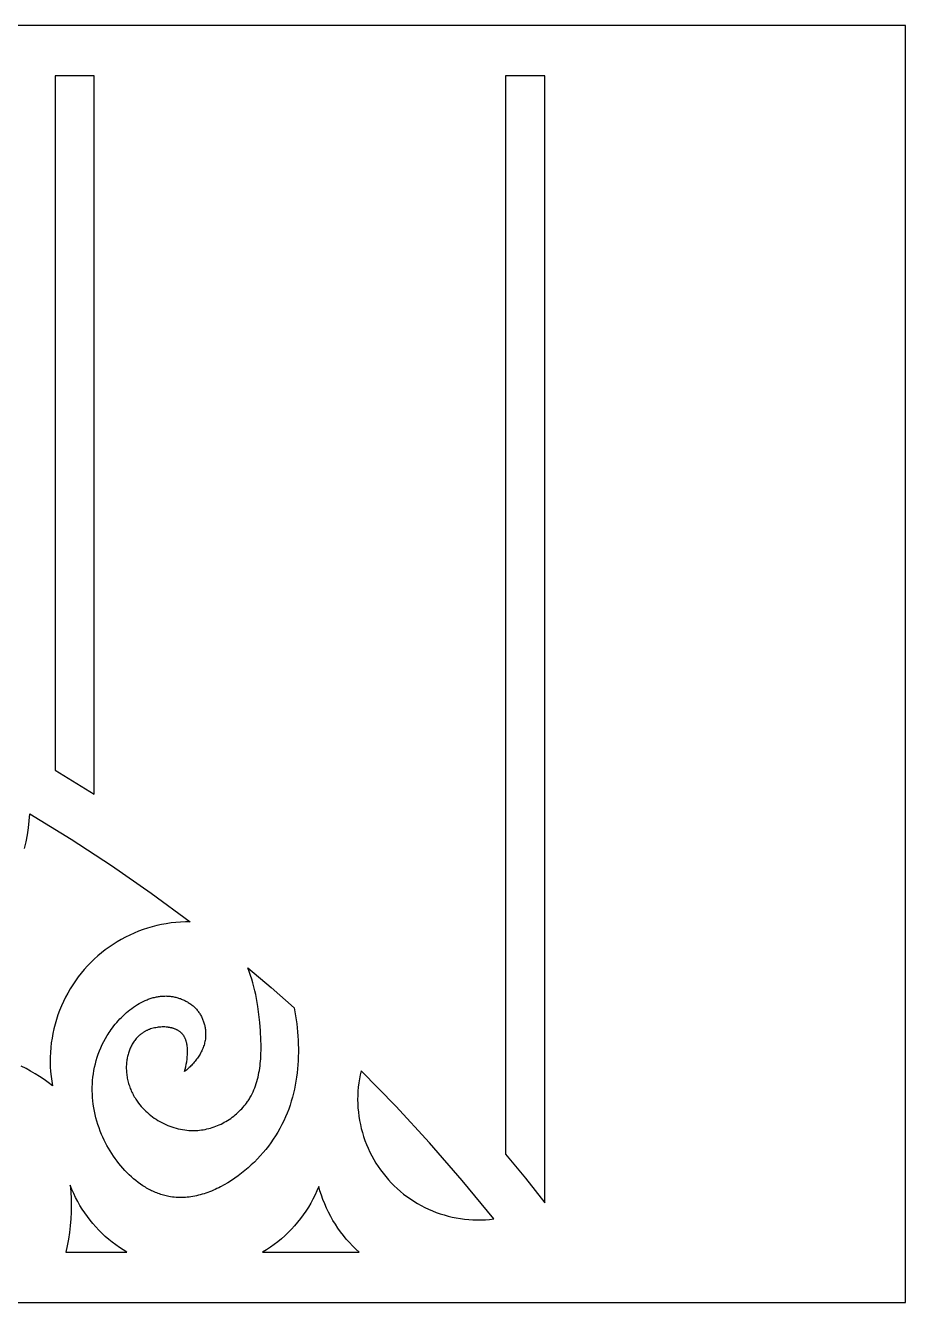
# Model space of a CAD drawing. Header units: millimetres. Extents: x 215 to 1844, y 1465 to 2065.
# Drawn here: x 1431 to 1844, y 1465 to 2065 of the extents above; entities that cross this region are included whole.
import ezdxf

# ---------------------------------------------------------------- set-up
doc = ezdxf.new("R2010")
doc.units = ezdxf.units.MM
doc.layers.add('Layer 01', color=12, linetype='Continuous', true_color=0xde0000)

msp = doc.modelspace()

# ---------------------------------------------------------------- linework, layer by layer
at = {"layer": 'Layer 01'}
for p, q in [((1844.41, 2064.79), (215.34, 2064.79)), ((1844.41, 1464.76), (1844.41, 2064.79)), ((1444.47, 2041.2), (1444.47, 1714.85)), ((1462.94, 2041.2), (1444.47, 2041.2)), ((1462.94, 1703.54), (1462.94, 2041.2)), ((1656.38, 2041.2), (1656.38, 1534.46)), ((1674.85, 2041.2), (1656.38, 2041.2)), ((1674.85, 1511.57), (1674.85, 2041.2)), ((1444.47, 1714.85), (1462.94, 1703.54)), ((1432.39, 1691.11), (1432.65, 1694.43)), ((1432.65, 1694.43), (1452.03, 1682.53)), ((1431.51, 1684.52), (1432, 1687.81)), ((1432, 1687.81), (1432.39, 1691.11)), ((1430.17, 1678), (1430.89, 1681.25)), ((1430.89, 1681.25), (1431.51, 1684.52)), ((1452.03, 1682.53), (1471.06, 1670.08)), ((1471.06, 1670.08), (1489.73, 1657.1)), ((1489.73, 1657.1), (1508.03, 1643.6)), ((1481.69, 1638.32), (1479.64, 1637.4)), ((1483.78, 1639.17), (1481.69, 1638.32)), ((1485.89, 1639.95), (1483.78, 1639.17)), ((1488.03, 1640.66), (1485.89, 1639.95)), ((1490.2, 1641.29), (1488.03, 1640.66)), ((1492.38, 1641.85), (1490.2, 1641.29)), ((1494.58, 1642.33), (1492.38, 1641.85)), ((1496.8, 1642.74), (1494.58, 1642.33)), ((1499.03, 1643.07), (1496.8, 1642.74)), ((1501.27, 1643.32), (1499.03, 1643.07)), ((1503.52, 1643.49), (1501.27, 1643.32)), ((1505.77, 1643.59), (1503.52, 1643.49)), ((1508.03, 1643.6), (1505.77, 1643.59)), ((1471.77, 1633), (1469.9, 1631.74)), ((1473.68, 1634.2), (1471.77, 1633)), ((1475.63, 1635.34), (1473.68, 1634.2)), ((1477.61, 1636.4), (1475.63, 1635.34)), ((1479.64, 1637.4), (1477.61, 1636.4)), ((1464.58, 1627.57), (1462.91, 1626.06)), ((1466.31, 1629.02), (1464.58, 1627.57)), ((1468.08, 1630.41), (1466.31, 1629.02)), ((1469.9, 1631.74), (1468.08, 1630.41)), ((1458.21, 1621.2), (1456.76, 1619.47)), ((1459.72, 1622.87), (1458.21, 1621.2)), ((1461.29, 1624.5), (1459.72, 1622.87)), ((1462.91, 1626.06), (1461.29, 1624.5)), ((1535.84, 1620.25), (1535.2, 1622.02)), ((1535.2, 1622.02), (1546.19, 1612.72)), ((1536.44, 1618.47), (1535.84, 1620.25)), ((1454.04, 1615.88), (1452.78, 1614.01)), ((1455.37, 1617.7), (1454.04, 1615.88)), ((1456.76, 1619.47), (1455.37, 1617.7)), ((1537, 1616.68), (1536.44, 1618.47)), ((1537.52, 1614.88), (1537, 1616.68)), ((1538, 1613.06), (1537.52, 1614.88)), ((1449.39, 1608.16), (1448.39, 1606.14)), ((1450.45, 1610.15), (1449.39, 1608.16)), ((1451.58, 1612.1), (1450.45, 1610.15)), ((1452.78, 1614.01), (1451.58, 1612.1)), ((1490.7, 1607.99), (1491.18, 1608.12)), ((1491.18, 1608.12), (1491.67, 1608.23)), ((1491.67, 1608.23), (1492.16, 1608.33)), ((1492.16, 1608.33), (1492.65, 1608.43)), ((1492.65, 1608.43), (1493.14, 1608.51)), ((1493.14, 1608.51), (1493.63, 1608.58)), ((1493.63, 1608.58), (1494.13, 1608.64)), ((1494.13, 1608.64), (1494.62, 1608.69)), ((1494.62, 1608.69), (1495.12, 1608.72)), ((1495.12, 1608.72), (1495.61, 1608.75)), ((1495.61, 1608.75), (1496.11, 1608.76)), ((1496.11, 1608.76), (1496.61, 1608.77)), ((1496.61, 1608.77), (1497.11, 1608.75)), ((1497.11, 1608.75), (1497.61, 1608.73)), ((1497.61, 1608.73), (1498.11, 1608.7)), ((1498.11, 1608.7), (1498.61, 1608.65)), ((1498.61, 1608.65), (1499.05, 1608.6)), ((1499.05, 1608.6), (1499.5, 1608.53)), ((1499.5, 1608.53), (1499.94, 1608.46)), ((1499.94, 1608.46), (1500.39, 1608.38)), ((1500.39, 1608.38), (1500.83, 1608.28)), ((1500.83, 1608.28), (1501.28, 1608.18)), ((1501.28, 1608.18), (1501.72, 1608.07)), ((1538.44, 1611.24), (1538, 1613.06)), ((1538.84, 1609.41), (1538.44, 1611.24)), ((1539.21, 1607.57), (1538.84, 1609.41)), ((1546.19, 1612.72), (1557.01, 1603.24)), ((1447.47, 1604.08), (1446.61, 1602)), ((1448.39, 1606.14), (1447.47, 1604.08)), ((1478.89, 1601.64), (1479.72, 1602.31)), ((1479.72, 1602.31), (1480.57, 1602.95)), ((1480.57, 1602.95), (1481.44, 1603.57)), ((1481.44, 1603.57), (1482.32, 1604.16)), ((1482.32, 1604.16), (1483.21, 1604.72)), ((1483.21, 1604.72), (1484.11, 1605.25)), ((1484.11, 1605.25), (1485.02, 1605.75)), ((1485.02, 1605.75), (1485.95, 1606.21)), ((1485.95, 1606.21), (1486.88, 1606.64)), ((1486.88, 1606.64), (1487.35, 1606.84)), ((1487.35, 1606.84), (1487.82, 1607.04)), ((1487.82, 1607.04), (1488.3, 1607.22)), ((1488.3, 1607.22), (1488.77, 1607.39)), ((1488.77, 1607.39), (1489.25, 1607.56)), ((1489.25, 1607.56), (1489.73, 1607.71)), ((1489.73, 1607.71), (1490.22, 1607.86)), ((1490.22, 1607.86), (1490.7, 1607.99)), ((1501.72, 1608.07), (1502.16, 1607.94)), ((1502.16, 1607.94), (1502.59, 1607.81)), ((1502.59, 1607.81), (1503.03, 1607.67)), ((1503.03, 1607.67), (1503.46, 1607.52)), ((1503.46, 1607.52), (1503.89, 1607.35)), ((1503.89, 1607.35), (1504.31, 1607.18)), ((1504.31, 1607.18), (1504.73, 1607)), ((1504.73, 1607), (1505.15, 1606.81)), ((1505.15, 1606.81), (1505.56, 1606.61)), ((1505.56, 1606.61), (1505.96, 1606.4)), ((1505.96, 1606.4), (1506.37, 1606.18)), ((1506.37, 1606.18), (1506.76, 1605.96)), ((1506.76, 1605.96), (1507.15, 1605.72)), ((1507.15, 1605.72), (1507.54, 1605.47)), ((1507.54, 1605.47), (1507.91, 1605.22)), ((1507.91, 1605.22), (1508.29, 1604.95)), ((1508.29, 1604.95), (1508.65, 1604.68)), ((1508.65, 1604.68), (1509.01, 1604.4)), ((1509.01, 1604.4), (1509.36, 1604.11)), ((1509.36, 1604.11), (1509.7, 1603.81)), ((1509.7, 1603.81), (1510.03, 1603.5)), ((1510.03, 1603.5), (1510.35, 1603.18)), ((1510.35, 1603.18), (1510.67, 1602.85)), ((1510.67, 1602.85), (1510.98, 1602.52)), ((1510.98, 1602.52), (1511.27, 1602.17)), ((1511.27, 1602.17), (1511.56, 1601.82)), ((1539.54, 1605.71), (1539.21, 1607.57)), ((1539.85, 1603.85), (1539.54, 1605.71)), ((1540.36, 1600.08), (1539.85, 1603.85)), ((1557.01, 1603.24), (1557.63, 1599.48)), ((1445.13, 1597.74), (1444.5, 1595.58)), ((1445.84, 1599.88), (1445.13, 1597.74)), ((1446.61, 1602), (1445.84, 1599.88)), ((1472.79, 1595.52), (1473.49, 1596.35)), ((1473.49, 1596.35), (1474.21, 1597.16)), ((1474.21, 1597.16), (1474.94, 1597.96)), ((1474.94, 1597.96), (1475.7, 1598.73)), ((1475.7, 1598.73), (1476.47, 1599.49)), ((1476.47, 1599.49), (1477.26, 1600.23)), ((1477.26, 1600.23), (1478.06, 1600.95)), ((1478.06, 1600.95), (1478.89, 1601.64)), ((1511.56, 1601.82), (1511.84, 1601.46)), ((1511.84, 1601.46), (1512.1, 1601.09)), ((1512.1, 1601.09), (1512.36, 1600.72)), ((1512.36, 1600.72), (1512.6, 1600.33)), ((1512.6, 1600.33), (1512.84, 1599.94)), ((1512.84, 1599.94), (1513.07, 1599.55)), ((1513.07, 1599.55), (1513.28, 1599.14)), ((1513.28, 1599.14), (1513.49, 1598.73)), ((1513.49, 1598.73), (1513.68, 1598.32)), ((1513.68, 1598.32), (1513.87, 1597.9)), ((1513.87, 1597.9), (1514.04, 1597.48)), ((1514.04, 1597.48), (1514.2, 1597.05)), ((1514.2, 1597.05), (1514.35, 1596.61)), ((1514.35, 1596.61), (1514.49, 1596.18)), ((1514.49, 1596.18), (1514.62, 1595.74)), ((1540.76, 1596.26), (1540.36, 1600.08)), ((1541.06, 1592.39), (1540.76, 1596.26)), ((1557.63, 1599.48), (1558.15, 1595.68)), ((1443.46, 1591.19), (1443.06, 1588.97)), ((1443.94, 1593.39), (1443.46, 1591.19)), ((1444.5, 1595.58), (1443.94, 1593.39)), ((1468.18, 1588.81), (1469.01, 1590.22)), ((1469.01, 1590.22), (1469.44, 1590.91)), ((1469.44, 1590.91), (1469.89, 1591.6)), ((1469.89, 1591.6), (1470.35, 1592.28)), ((1470.35, 1592.28), (1470.83, 1592.96)), ((1470.83, 1592.96), (1471.46, 1593.83)), ((1471.46, 1593.83), (1472.12, 1594.68)), ((1472.12, 1594.68), (1472.79, 1595.52)), ((1484.08, 1590.22), (1483.88, 1590.05)), ((1484.27, 1590.4), (1484.08, 1590.22)), ((1484.48, 1590.57), (1484.27, 1590.4)), ((1484.68, 1590.73), (1484.48, 1590.57)), ((1484.89, 1590.9), (1484.68, 1590.73)), ((1485.1, 1591.06), (1484.89, 1590.9)), ((1485.32, 1591.21), (1485.1, 1591.06)), ((1485.54, 1591.37), (1485.32, 1591.21)), ((1485.76, 1591.51), (1485.54, 1591.37)), ((1485.99, 1591.66), (1485.76, 1591.51)), ((1486.22, 1591.8), (1485.99, 1591.66)), ((1486.45, 1591.94), (1486.22, 1591.8)), ((1486.69, 1592.07), (1486.45, 1591.94)), ((1486.95, 1592.21), (1486.69, 1592.07)), ((1487.21, 1592.35), (1486.95, 1592.21)), ((1487.48, 1592.48), (1487.21, 1592.35)), ((1487.75, 1592.61), (1487.48, 1592.48)), ((1488.02, 1592.73), (1487.75, 1592.61)), ((1488.3, 1592.85), (1488.02, 1592.73)), ((1488.58, 1592.96), (1488.3, 1592.85)), ((1488.87, 1593.07), (1488.58, 1592.96)), ((1489.44, 1593.27), (1488.87, 1593.07)), ((1490.03, 1593.45), (1489.44, 1593.27)), ((1490.62, 1593.61), (1490.03, 1593.45)), ((1491.22, 1593.76), (1490.62, 1593.61)), ((1491.83, 1593.88), (1491.22, 1593.76)), ((1492.44, 1593.99), (1491.83, 1593.88)), ((1493.05, 1594.07), (1492.44, 1593.99)), ((1493.67, 1594.14), (1493.05, 1594.07)), ((1494.28, 1594.18), (1493.67, 1594.14)), ((1494.9, 1594.21), (1494.28, 1594.18)), ((1495.51, 1594.21), (1494.9, 1594.21)), ((1496.12, 1594.2), (1495.51, 1594.21)), ((1496.72, 1594.16), (1496.12, 1594.2)), ((1497.02, 1594.14), (1496.72, 1594.16)), ((1497.32, 1594.11), (1497.02, 1594.14)), ((1497.61, 1594.07), (1497.32, 1594.11)), ((1497.9, 1594.03), (1497.61, 1594.07)), ((1498.19, 1593.99), (1497.9, 1594.03)), ((1498.48, 1593.93), (1498.19, 1593.99)), ((1498.77, 1593.88), (1498.48, 1593.93)), ((1499.05, 1593.82), (1498.77, 1593.88)), ((1499.33, 1593.75), (1499.05, 1593.82)), ((1499.61, 1593.68), (1499.33, 1593.75)), ((1499.88, 1593.6), (1499.61, 1593.68)), ((1500.15, 1593.51), (1499.88, 1593.6)), ((1500.41, 1593.43), (1500.15, 1593.51)), ((1500.68, 1593.33), (1500.41, 1593.43)), ((1500.93, 1593.23), (1500.68, 1593.33)), ((1501.19, 1593.13), (1500.93, 1593.23)), ((1501.44, 1593.02), (1501.19, 1593.13)), ((1501.68, 1592.9), (1501.44, 1593.02)), ((1501.92, 1592.78), (1501.68, 1592.9)), ((1502.16, 1592.65), (1501.92, 1592.78)), ((1502.39, 1592.52), (1502.16, 1592.65)), ((1502.61, 1592.38), (1502.39, 1592.52)), ((1502.83, 1592.24), (1502.61, 1592.38)), ((1503.05, 1592.09), (1502.83, 1592.24)), ((1503.25, 1591.94), (1503.05, 1592.09)), ((1503.46, 1591.78), (1503.25, 1591.94)), ((1503.65, 1591.61), (1503.46, 1591.78)), ((1503.84, 1591.44), (1503.65, 1591.61)), ((1504.02, 1591.26), (1503.84, 1591.44)), ((1504.2, 1591.08), (1504.02, 1591.26)), ((1504.29, 1590.98), (1504.2, 1591.08)), ((1504.38, 1590.89), (1504.29, 1590.98)), ((1504.54, 1590.69), (1504.38, 1590.89)), ((1504.7, 1590.49), (1504.54, 1590.69)), ((1504.85, 1590.28), (1504.7, 1590.49)), ((1505, 1590.06), (1504.85, 1590.28)), ((1514.62, 1595.74), (1514.74, 1595.29)), ((1514.74, 1595.29), (1514.85, 1594.85)), ((1514.85, 1594.85), (1514.95, 1594.4)), ((1514.95, 1594.4), (1515.03, 1593.95)), ((1515.03, 1593.95), (1515.11, 1593.5)), ((1515.11, 1593.5), (1515.17, 1593.04)), ((1515.17, 1593.04), (1515.22, 1592.59)), ((1515.22, 1592.59), (1515.26, 1592.13)), ((1515.26, 1592.13), (1515.29, 1591.68)), ((1515.29, 1591.68), (1515.31, 1591.22)), ((1515.3, 1590.31), (1515.29, 1589.85)), ((1515.31, 1590.76), (1515.3, 1590.31)), ((1515.31, 1591.22), (1515.31, 1590.76)), ((1541.29, 1588), (1541.06, 1592.39)), ((1558.15, 1595.68), (1558.54, 1591.86)), ((1558.54, 1591.86), (1558.69, 1589.94)), ((1442.48, 1584.5), (1442.31, 1582.25)), ((1442.73, 1586.74), (1442.48, 1584.5)), ((1443.06, 1588.97), (1442.73, 1586.74)), ((1465.39, 1582.99), (1466.01, 1584.47)), ((1466.01, 1584.47), (1466.68, 1585.94)), ((1466.68, 1585.94), (1467.4, 1587.38)), ((1467.4, 1587.38), (1468.18, 1588.81)), ((1479.86, 1584.3), (1479.66, 1583.82)), ((1480.08, 1584.78), (1479.86, 1584.3)), ((1480.31, 1585.25), (1480.08, 1584.78)), ((1480.55, 1585.72), (1480.31, 1585.25)), ((1480.81, 1586.17), (1480.55, 1585.72)), ((1481.08, 1586.62), (1480.81, 1586.17)), ((1481.36, 1587.06), (1481.08, 1586.62)), ((1481.65, 1587.49), (1481.36, 1587.06)), ((1481.96, 1587.92), (1481.65, 1587.49)), ((1482.28, 1588.33), (1481.96, 1587.92)), ((1482.61, 1588.73), (1482.28, 1588.33)), ((1482.96, 1589.12), (1482.61, 1588.73)), ((1483.32, 1589.5), (1482.96, 1589.12)), ((1483.69, 1589.87), (1483.32, 1589.5)), ((1483.88, 1590.05), (1483.69, 1589.87)), ((1505.14, 1589.84), (1505, 1590.06)), ((1505.27, 1589.62), (1505.14, 1589.84)), ((1505.4, 1589.39), (1505.27, 1589.62)), ((1505.52, 1589.16), (1505.4, 1589.39)), ((1505.63, 1588.92), (1505.52, 1589.16)), ((1505.74, 1588.67), (1505.63, 1588.92)), ((1505.85, 1588.43), (1505.74, 1588.67)), ((1505.94, 1588.18), (1505.85, 1588.43)), ((1506.03, 1587.92), (1505.94, 1588.18)), ((1506.12, 1587.66), (1506.03, 1587.92)), ((1506.2, 1587.4), (1506.12, 1587.66)), ((1506.27, 1587.13), (1506.2, 1587.4)), ((1506.34, 1586.86), (1506.27, 1587.13)), ((1506.4, 1586.59), (1506.34, 1586.86)), ((1506.46, 1586.31), (1506.4, 1586.59)), ((1506.52, 1586.03), (1506.46, 1586.31)), ((1506.56, 1585.75), (1506.52, 1586.03)), ((1506.61, 1585.47), (1506.56, 1585.75)), ((1506.65, 1585.18), (1506.61, 1585.47)), ((1506.71, 1584.6), (1506.65, 1585.18)), ((1506.75, 1584.01), (1506.71, 1584.6)), ((1514.16, 1584.6), (1513.95, 1584.07)), ((1514.36, 1585.15), (1514.16, 1584.6)), ((1514.54, 1585.69), (1514.36, 1585.15)), ((1514.7, 1586.25), (1514.54, 1585.69)), ((1514.84, 1586.8), (1514.7, 1586.25)), ((1514.96, 1587.36), (1514.84, 1586.8)), ((1515.07, 1587.93), (1514.96, 1587.36)), ((1515.16, 1588.5), (1515.07, 1587.93)), ((1515.21, 1588.95), (1515.16, 1588.5)), ((1515.26, 1589.4), (1515.21, 1588.95)), ((1515.29, 1589.85), (1515.26, 1589.4)), ((1541.34, 1585.79), (1541.29, 1588)), ((1541.35, 1583.59), (1541.34, 1585.79)), ((1558.69, 1589.94), (1558.8, 1588.02)), ((1558.8, 1588.02), (1558.88, 1586.09)), ((1558.88, 1586.09), (1558.92, 1584.16)), ((1558.92, 1584.16), (1558.93, 1582.23)), ((1442.21, 1580), (1442.19, 1577.75)), ((1442.31, 1582.25), (1442.21, 1580)), ((1463.44, 1576.91), (1463.85, 1578.45)), ((1463.85, 1578.45), (1464.31, 1579.98)), ((1464.31, 1579.98), (1464.82, 1581.49)), ((1464.82, 1581.49), (1465.39, 1582.99)), ((1478.2, 1578.23), (1478.12, 1577.6)), ((1478.27, 1578.75), (1478.2, 1578.23)), ((1478.36, 1579.27), (1478.27, 1578.75)), ((1478.45, 1579.78), (1478.36, 1579.27)), ((1478.56, 1580.3), (1478.45, 1579.78)), ((1478.68, 1580.81), (1478.56, 1580.3)), ((1478.82, 1581.32), (1478.68, 1580.81)), ((1478.96, 1581.83), (1478.82, 1581.32)), ((1479.12, 1582.33), (1478.96, 1581.83)), ((1479.28, 1582.83), (1479.12, 1582.33)), ((1479.46, 1583.33), (1479.28, 1582.83)), ((1479.66, 1583.82), (1479.46, 1583.33)), ((1506.39, 1577.89), (1506.56, 1579.11)), ((1506.56, 1579.11), (1506.63, 1579.73)), ((1506.63, 1579.73), (1506.69, 1580.35)), ((1506.69, 1580.35), (1506.74, 1580.97)), ((1506.74, 1580.97), (1506.77, 1581.58)), ((1506.78, 1583.41), (1506.75, 1584.01)), ((1506.77, 1581.58), (1506.79, 1582.19)), ((1506.79, 1582.8), (1506.78, 1583.41)), ((1506.79, 1582.19), (1506.79, 1582.8)), ((1510.35, 1578.09), (1509.97, 1577.64)), ((1510.71, 1578.55), (1510.35, 1578.09)), ((1511.07, 1579.02), (1510.71, 1578.55)), ((1511.41, 1579.49), (1511.07, 1579.02)), ((1511.74, 1579.98), (1511.41, 1579.49)), ((1512.07, 1580.47), (1511.74, 1579.98)), ((1512.38, 1580.96), (1512.07, 1580.47)), ((1512.67, 1581.46), (1512.38, 1580.96)), ((1512.96, 1581.97), (1512.67, 1581.46)), ((1513.23, 1582.49), (1512.96, 1581.97)), ((1513.48, 1583.01), (1513.23, 1582.49)), ((1513.73, 1583.53), (1513.48, 1583.01)), ((1513.95, 1584.07), (1513.73, 1583.53)), ((1541, 1577.02), (1541.18, 1579.19)), ((1541.18, 1579.19), (1541.29, 1581.38)), ((1541.29, 1581.38), (1541.35, 1583.59)), ((1558.81, 1578.37), (1558.7, 1576.44)), ((1558.89, 1580.3), (1558.81, 1578.37)), ((1558.93, 1582.23), (1558.89, 1580.3)), ((1430.83, 1574.64), (1428.61, 1575.78)), ((1433.01, 1573.44), (1430.83, 1574.64)), ((1435.16, 1572.19), (1433.01, 1573.44)), ((1437.25, 1570.87), (1435.16, 1572.19)), ((1442.19, 1577.75), (1442.25, 1575.49)), ((1442.25, 1575.49), (1442.39, 1573.24)), ((1442.39, 1573.24), (1442.61, 1571)), ((1462.31, 1570.64), (1462.51, 1572.22)), ((1462.51, 1572.22), (1462.77, 1573.79)), ((1462.77, 1573.79), (1463.08, 1575.36)), ((1463.08, 1575.36), (1463.44, 1576.91)), ((1478, 1575.72), (1477.99, 1575.1)), ((1477.99, 1575.1), (1477.99, 1574.47)), ((1477.99, 1574.47), (1478.01, 1573.85)), ((1478.02, 1576.35), (1478, 1575.72)), ((1478.01, 1573.85), (1478.05, 1573.23)), ((1478.06, 1576.98), (1478.02, 1576.35)), ((1478.05, 1573.23), (1478.1, 1572.61)), ((1478.12, 1577.6), (1478.06, 1576.98)), ((1478.1, 1572.61), (1478.17, 1571.99)), ((1505.37, 1573.24), (1505.66, 1574.35)), ((1505.82, 1573.6), (1505.37, 1573.24)), ((1505.66, 1574.35), (1505.93, 1575.49)), ((1506.26, 1573.96), (1505.82, 1573.6)), ((1505.93, 1575.49), (1506.17, 1576.68)), ((1506.17, 1576.68), (1506.39, 1577.89)), ((1506.7, 1574.33), (1506.26, 1573.96)), ((1507.13, 1574.71), (1506.7, 1574.33)), ((1507.55, 1575.11), (1507.13, 1574.71)), ((1507.98, 1575.51), (1507.55, 1575.11)), ((1508.39, 1575.92), (1507.98, 1575.51)), ((1508.8, 1576.34), (1508.39, 1575.92)), ((1509.2, 1576.76), (1508.8, 1576.34)), ((1509.59, 1577.2), (1509.2, 1576.76)), ((1509.97, 1577.64), (1509.59, 1577.2)), ((1540.18, 1571.7), (1540.39, 1572.75)), ((1540.39, 1572.75), (1540.57, 1573.81)), ((1540.57, 1573.81), (1540.73, 1574.87)), ((1540.73, 1574.87), (1540.87, 1575.94)), ((1540.87, 1575.94), (1541, 1577.02)), ((1558.34, 1572.59), (1558.09, 1570.67)), ((1558.54, 1574.51), (1558.34, 1572.59)), ((1558.7, 1576.44), (1558.54, 1574.51)), ((1588.39, 1573.68), (1587.96, 1571.76)), ((1604.74, 1556.95), (1588.39, 1573.68)), ((1439.31, 1569.5), (1437.25, 1570.87)), ((1441.31, 1568.05), (1439.31, 1569.5)), ((1443.27, 1566.54), (1441.31, 1568.05)), ((1442.61, 1571), (1442.9, 1568.77)), ((1442.9, 1568.77), (1443.27, 1566.54)), ((1461.99, 1565.87), (1462.05, 1567.47)), ((1462.05, 1567.47), (1462.15, 1569.06)), ((1462.15, 1569.06), (1462.31, 1570.64)), ((1478.17, 1571.99), (1478.25, 1571.37)), ((1478.25, 1571.37), (1478.35, 1570.76)), ((1478.35, 1570.76), (1478.46, 1570.14)), ((1478.46, 1570.14), (1478.58, 1569.53)), ((1478.58, 1569.53), (1478.72, 1568.93)), ((1478.72, 1568.93), (1478.88, 1568.32)), ((1478.88, 1568.32), (1479.04, 1567.72)), ((1479.04, 1567.72), (1479.23, 1567.13)), ((1479.23, 1567.13), (1479.42, 1566.53)), ((1479.42, 1566.53), (1479.63, 1565.95)), ((1538.41, 1565.62), (1538.78, 1566.6)), ((1538.78, 1566.6), (1539.11, 1567.6)), ((1539.11, 1567.6), (1539.42, 1568.61)), ((1539.42, 1568.61), (1539.7, 1569.63)), ((1539.7, 1569.63), (1539.95, 1570.66)), ((1539.95, 1570.66), (1540.18, 1571.7)), ((1557.45, 1566.85), (1557.06, 1564.95)), ((1557.79, 1568.75), (1557.45, 1566.85)), ((1558.09, 1570.67), (1557.79, 1568.75)), ((1587.3, 1567.89), (1587.07, 1565.94)), ((1587.6, 1569.83), (1587.3, 1567.89)), ((1587.96, 1571.76), (1587.6, 1569.83)), ((1461.99, 1564.27), (1461.99, 1565.87)), ((1462.03, 1562.67), (1461.99, 1564.27)), ((1462.13, 1561.07), (1462.03, 1562.67)), ((1462.27, 1559.47), (1462.13, 1561.07)), ((1479.63, 1565.95), (1479.85, 1565.36)), ((1479.85, 1565.36), (1480.09, 1564.78)), ((1480.09, 1564.78), (1480.33, 1564.21)), ((1480.33, 1564.21), (1480.59, 1563.64)), ((1480.59, 1563.64), (1480.87, 1563.08)), ((1480.87, 1563.08), (1481.15, 1562.52)), ((1481.15, 1562.52), (1481.45, 1561.96)), ((1481.45, 1561.96), (1481.76, 1561.42)), ((1481.76, 1561.42), (1482.09, 1560.88)), ((1482.09, 1560.88), (1482.42, 1560.34)), ((1482.42, 1560.34), (1482.77, 1559.82)), ((1535.6, 1560.02), (1535.88, 1560.46)), ((1535.88, 1560.46), (1536.15, 1560.91)), ((1536.15, 1560.91), (1536.41, 1561.36)), ((1536.41, 1561.36), (1536.67, 1561.82)), ((1536.67, 1561.82), (1537.15, 1562.75)), ((1537.15, 1562.75), (1537.6, 1563.69)), ((1537.6, 1563.69), (1538.02, 1564.65)), ((1538.02, 1564.65), (1538.41, 1565.62)), ((1556.14, 1561.18), (1555.59, 1559.3)), ((1556.63, 1563.06), (1556.14, 1561.18)), ((1557.06, 1564.95), (1556.63, 1563.06)), ((1586.82, 1562.03), (1586.79, 1560.06)), ((1586.91, 1563.99), (1586.82, 1562.03)), ((1587.07, 1565.94), (1586.91, 1563.99)), ((1462.46, 1557.87), (1462.27, 1559.47)), ((1462.7, 1556.27), (1462.46, 1557.87)), ((1462.99, 1554.68), (1462.7, 1556.27)), ((1463.33, 1553.09), (1462.99, 1554.68)), ((1482.77, 1559.82), (1483.12, 1559.3)), ((1483.12, 1559.3), (1483.72, 1558.48)), ((1483.72, 1558.48), (1484.35, 1557.67)), ((1484.35, 1557.67), (1485.01, 1556.89)), ((1485.01, 1556.89), (1485.7, 1556.13)), ((1485.7, 1556.13), (1486.4, 1555.39)), ((1486.4, 1555.39), (1487.14, 1554.67)), ((1487.14, 1554.67), (1487.9, 1553.97)), ((1530.5, 1553.99), (1531.13, 1554.59)), ((1531.13, 1554.59), (1531.75, 1555.2)), ((1531.75, 1555.2), (1532.34, 1555.82)), ((1532.34, 1555.82), (1532.92, 1556.46)), ((1532.92, 1556.46), (1533.48, 1557.11)), ((1533.48, 1557.11), (1534.01, 1557.77)), ((1534.01, 1557.77), (1534.53, 1558.45)), ((1534.53, 1558.45), (1535.02, 1559.14)), ((1535.02, 1559.14), (1535.32, 1559.58)), ((1535.32, 1559.58), (1535.6, 1560.02)), ((1554.35, 1555.59), (1553.64, 1553.76)), ((1555, 1557.44), (1554.35, 1555.59)), ((1555.59, 1559.3), (1555, 1557.44)), ((1586.79, 1560.06), (1586.83, 1558.1)), ((1586.83, 1558.1), (1586.94, 1556.14)), ((1586.94, 1556.14), (1587.12, 1554.19)), ((1587.12, 1554.19), (1587.36, 1552.24)), ((1620.6, 1539.75), (1604.74, 1556.95)), ((1463.72, 1551.51), (1463.33, 1553.09)), ((1464.15, 1549.94), (1463.72, 1551.51)), ((1464.63, 1548.37), (1464.15, 1549.94)), ((1465.16, 1546.81), (1464.63, 1548.37)), ((1487.9, 1553.97), (1488.68, 1553.3)), ((1488.68, 1553.3), (1489.48, 1552.65)), ((1489.48, 1552.65), (1490.3, 1552.03)), ((1490.3, 1552.03), (1491.14, 1551.43)), ((1491.14, 1551.43), (1492, 1550.85)), ((1492, 1550.85), (1492.88, 1550.31)), ((1492.88, 1550.31), (1493.78, 1549.78)), ((1493.78, 1549.78), (1494.69, 1549.29)), ((1494.69, 1549.29), (1495.61, 1548.82)), ((1495.61, 1548.82), (1496.55, 1548.39)), ((1496.55, 1548.39), (1497.5, 1547.98)), ((1520.92, 1547.89), (1521.73, 1548.24)), ((1521.73, 1548.24), (1522.53, 1548.61)), ((1522.53, 1548.61), (1523.32, 1549.01)), ((1523.32, 1549.01), (1524.09, 1549.42)), ((1524.09, 1549.42), (1524.86, 1549.85)), ((1524.86, 1549.85), (1525.61, 1550.31)), ((1525.61, 1550.31), (1526.36, 1550.78)), ((1526.36, 1550.78), (1527.08, 1551.27)), ((1527.08, 1551.27), (1527.8, 1551.78)), ((1527.8, 1551.78), (1528.5, 1552.31)), ((1528.5, 1552.31), (1529.18, 1552.85)), ((1529.18, 1552.85), (1529.85, 1553.42)), ((1529.85, 1553.42), (1530.5, 1553.99)), ((1551.18, 1548.34), (1550.25, 1546.57)), ((1552.06, 1550.13), (1551.18, 1548.34)), ((1552.88, 1551.94), (1552.06, 1550.13)), ((1553.64, 1553.76), (1552.88, 1551.94)), ((1587.36, 1552.24), (1587.67, 1550.3)), ((1587.67, 1550.3), (1588.05, 1548.38)), ((1588.05, 1548.38), (1588.5, 1546.47)), ((1465.74, 1545.27), (1465.16, 1546.81)), ((1466.36, 1543.73), (1465.74, 1545.27)), ((1466.94, 1542.41), (1466.36, 1543.73)), ((1467.56, 1541.1), (1466.94, 1542.41)), ((1497.5, 1547.98), (1498.46, 1547.6)), ((1498.46, 1547.6), (1499.44, 1547.25)), ((1499.44, 1547.25), (1500.42, 1546.93)), ((1500.42, 1546.93), (1501.41, 1546.64)), ((1501.41, 1546.64), (1502.41, 1546.38)), ((1502.41, 1546.38), (1503.41, 1546.16)), ((1503.41, 1546.16), (1504.42, 1545.97)), ((1504.42, 1545.97), (1505.44, 1545.81)), ((1505.44, 1545.81), (1506.45, 1545.69)), ((1506.45, 1545.69), (1507.47, 1545.6)), ((1507.47, 1545.6), (1508.5, 1545.55)), ((1508.5, 1545.55), (1509.01, 1545.54)), ((1509.01, 1545.54), (1509.52, 1545.53)), ((1509.52, 1545.53), (1510.03, 1545.54)), ((1510.03, 1545.54), (1510.54, 1545.55)), ((1510.54, 1545.55), (1511.05, 1545.58)), ((1511.05, 1545.58), (1511.56, 1545.61)), ((1511.56, 1545.61), (1512.43, 1545.69)), ((1512.43, 1545.69), (1513.3, 1545.8)), ((1513.3, 1545.8), (1514.17, 1545.93)), ((1514.17, 1545.93), (1515.04, 1546.09)), ((1515.04, 1546.09), (1515.89, 1546.27)), ((1515.89, 1546.27), (1516.75, 1546.48)), ((1516.75, 1546.48), (1517.6, 1546.71)), ((1517.6, 1546.71), (1518.44, 1546.97)), ((1518.44, 1546.97), (1519.27, 1547.26)), ((1519.27, 1547.26), (1520.1, 1547.56)), ((1520.1, 1547.56), (1520.92, 1547.89)), ((1548.18, 1543.08), (1547.11, 1541.45)), ((1549.25, 1544.81), (1548.18, 1543.08)), ((1550.25, 1546.57), (1549.25, 1544.81)), ((1588.5, 1546.47), (1589.01, 1544.57)), ((1589.01, 1544.57), (1589.59, 1542.69)), ((1589.59, 1542.69), (1590.23, 1540.84)), ((1468.2, 1539.8), (1467.56, 1541.1)), ((1468.88, 1538.52), (1468.2, 1539.8)), ((1469.6, 1537.25), (1468.88, 1538.52)), ((1470.34, 1536), (1469.6, 1537.25)), ((1543.58, 1536.69), (1542.31, 1535.15)), ((1544.81, 1538.25), (1543.58, 1536.69)), ((1545.99, 1539.83), (1544.81, 1538.25)), ((1547.11, 1541.45), (1545.99, 1539.83)), ((1590.23, 1540.84), (1590.93, 1539.01)), ((1590.93, 1539.01), (1591.7, 1537.2)), ((1591.7, 1537.2), (1592.53, 1535.42)), ((1635.95, 1522.1), (1620.6, 1539.75)), ((1471.12, 1534.77), (1470.34, 1536)), ((1471.92, 1533.56), (1471.12, 1534.77)), ((1472.75, 1532.37), (1471.92, 1533.56)), ((1473.62, 1531.2), (1472.75, 1532.37)), ((1474.5, 1530.06), (1473.62, 1531.2)), ((1538.21, 1530.76), (1536.77, 1529.37)), ((1539.62, 1532.19), (1538.21, 1530.76)), ((1540.99, 1533.65), (1539.62, 1532.19)), ((1542.31, 1535.15), (1540.99, 1533.65)), ((1592.53, 1535.42), (1593.42, 1533.67)), ((1593.42, 1533.67), (1594.37, 1531.96)), ((1594.37, 1531.96), (1595.38, 1530.27)), ((1595.38, 1530.27), (1596.45, 1528.62)), ((1656.38, 1534.46), (1665.72, 1523.1)), ((1475.42, 1528.95), (1474.5, 1530.06)), ((1476.36, 1527.86), (1475.42, 1528.95)), ((1477.32, 1526.81), (1476.36, 1527.86)), ((1478.31, 1525.78), (1477.32, 1526.81)), ((1479.32, 1524.79), (1478.31, 1525.78)), ((1480.36, 1523.83), (1479.32, 1524.79)), ((1530.63, 1524.26), (1529.02, 1523.1)), ((1532.21, 1525.46), (1530.63, 1524.26)), ((1533.76, 1526.72), (1532.21, 1525.46)), ((1535.28, 1528.02), (1533.76, 1526.72)), ((1536.77, 1529.37), (1535.28, 1528.02)), ((1596.45, 1528.62), (1597.57, 1527.01)), ((1597.57, 1527.01), (1598.75, 1525.45)), ((1598.75, 1525.45), (1599.98, 1523.92)), ((1451.62, 1519.83), (1451.89, 1516.67)), ((1452.41, 1517.88), (1451.62, 1519.83)), ((1481.41, 1522.91), (1480.36, 1523.83)), ((1482.49, 1522.02), (1481.41, 1522.91)), ((1483.58, 1521.18), (1482.49, 1522.02)), ((1484.69, 1520.37), (1483.58, 1521.18)), ((1485.83, 1519.6), (1484.69, 1520.37)), ((1486.97, 1518.88), (1485.83, 1519.6)), ((1487.56, 1518.54), (1486.97, 1518.88)), ((1488.14, 1518.2), (1487.56, 1518.54)), ((1488.73, 1517.88), (1488.14, 1518.2)), ((1520.64, 1518.24), (1519.78, 1517.84)), ((1521.5, 1518.65), (1520.64, 1518.24)), ((1522.36, 1519.08), (1521.5, 1518.65)), ((1524.05, 1519.99), (1522.36, 1519.08)), ((1525.73, 1520.97), (1524.05, 1519.99)), ((1527.39, 1522.01), (1525.73, 1520.97)), ((1529.02, 1523.1), (1527.39, 1522.01)), ((1568.48, 1519.25), (1567.65, 1517.24)), ((1569.08, 1517.17), (1568.48, 1519.25)), ((1599.98, 1523.92), (1601.26, 1522.43)), ((1601.26, 1522.43), (1602.6, 1520.99)), ((1602.6, 1520.99), (1603.98, 1519.6)), ((1603.98, 1519.6), (1605.41, 1518.26)), ((1605.41, 1518.26), (1606.89, 1516.96)), ((1650.78, 1504.01), (1635.95, 1522.1)), ((1665.72, 1523.1), (1674.85, 1511.57)), ((1451.89, 1516.67), (1452.05, 1513.51)), ((1452.05, 1513.51), (1452.1, 1510.34)), ((1453.26, 1515.96), (1452.41, 1517.88)), ((1454.18, 1514.07), (1453.26, 1515.96)), ((1455.15, 1512.21), (1454.18, 1514.07)), ((1456.2, 1510.39), (1455.15, 1512.21)), ((1489.32, 1517.57), (1488.73, 1517.88)), ((1489.92, 1517.27), (1489.32, 1517.57)), ((1490.52, 1516.98), (1489.92, 1517.27)), ((1491.12, 1516.71), (1490.52, 1516.98)), ((1491.72, 1516.45), (1491.12, 1516.71)), ((1492.33, 1516.2), (1491.72, 1516.45)), ((1492.95, 1515.96), (1492.33, 1516.2)), ((1493.56, 1515.74), (1492.95, 1515.96)), ((1494.18, 1515.53), (1493.56, 1515.74)), ((1494.8, 1515.33), (1494.18, 1515.53)), ((1495.43, 1515.15), (1494.8, 1515.33)), ((1496.05, 1514.98), (1495.43, 1515.15)), ((1496.68, 1514.83), (1496.05, 1514.98)), ((1497.31, 1514.69), (1496.68, 1514.83)), ((1497.95, 1514.56), (1497.31, 1514.69)), ((1498.8, 1514.41), (1497.95, 1514.56)), ((1499.66, 1514.29), (1498.8, 1514.41)), ((1500.53, 1514.19), (1499.66, 1514.29)), ((1501.39, 1514.12), (1500.53, 1514.19)), ((1502.26, 1514.08), (1501.39, 1514.12)), ((1503.13, 1514.05), (1502.26, 1514.08)), ((1504, 1514.06), (1503.13, 1514.05)), ((1504.88, 1514.08), (1504, 1514.06)), ((1505.76, 1514.13), (1504.88, 1514.08)), ((1506.63, 1514.21), (1505.76, 1514.13)), ((1507.51, 1514.3), (1506.63, 1514.21)), ((1508.39, 1514.42), (1507.51, 1514.3)), ((1509.27, 1514.56), (1508.39, 1514.42)), ((1510.16, 1514.72), (1509.27, 1514.56)), ((1511.04, 1514.9), (1510.16, 1514.72)), ((1511.92, 1515.11), (1511.04, 1514.9)), ((1512.8, 1515.33), (1511.92, 1515.11)), ((1513.68, 1515.58), (1512.8, 1515.33)), ((1514.55, 1515.84), (1513.68, 1515.58)), ((1515.43, 1516.13), (1514.55, 1515.84)), ((1516.31, 1516.43), (1515.43, 1516.13)), ((1517.18, 1516.76), (1516.31, 1516.43)), ((1518.05, 1517.1), (1517.18, 1516.76)), ((1518.92, 1517.46), (1518.05, 1517.1)), ((1519.78, 1517.84), (1518.92, 1517.46)), ((1565.76, 1513.31), (1564.72, 1511.4)), ((1566.74, 1515.26), (1565.76, 1513.31)), ((1567.65, 1517.24), (1566.74, 1515.26)), ((1569.75, 1515.12), (1569.08, 1517.17)), ((1570.49, 1513.08), (1569.75, 1515.12)), ((1571.3, 1511.08), (1570.49, 1513.08)), ((1606.89, 1516.96), (1608.41, 1515.72)), ((1608.41, 1515.72), (1609.97, 1514.53)), ((1609.97, 1514.53), (1611.57, 1513.4)), ((1611.57, 1513.4), (1613.21, 1512.32)), ((1613.21, 1512.32), (1614.89, 1511.3)), ((1452.05, 1507.17), (1451.89, 1504)), ((1452.1, 1510.34), (1452.05, 1507.17)), ((1457.3, 1508.6), (1456.2, 1510.39)), ((1458.46, 1506.85), (1457.3, 1508.6)), ((1459.68, 1505.13), (1458.46, 1506.85)), ((1562.44, 1507.69), (1561.2, 1505.89)), ((1563.61, 1509.52), (1562.44, 1507.69)), ((1564.72, 1511.4), (1563.61, 1509.52)), ((1572.17, 1509.1), (1571.3, 1511.08)), ((1573.11, 1507.15), (1572.17, 1509.1)), ((1574.12, 1505.23), (1573.11, 1507.15)), ((1614.89, 1511.3), (1616.6, 1510.34)), ((1616.6, 1510.34), (1618.34, 1509.44)), ((1618.34, 1509.44), (1620.12, 1508.6)), ((1620.12, 1508.6), (1621.92, 1507.82)), ((1621.92, 1507.82), (1623.75, 1507.11)), ((1623.75, 1507.11), (1625.6, 1506.45)), ((1625.6, 1506.45), (1627.47, 1505.87)), ((1451.63, 1500.84), (1451.25, 1497.69)), ((1451.89, 1504), (1451.63, 1500.84)), ((1460.95, 1503.46), (1459.68, 1505.13)), ((1462.28, 1501.84), (1460.95, 1503.46)), ((1463.66, 1500.26), (1462.28, 1501.84)), ((1465.1, 1498.72), (1463.66, 1500.26)), ((1557.13, 1500.78), (1555.66, 1499.17)), ((1558.55, 1502.44), (1557.13, 1500.78)), ((1559.91, 1504.14), (1558.55, 1502.44)), ((1561.2, 1505.89), (1559.91, 1504.14)), ((1575.19, 1503.35), (1574.12, 1505.23)), ((1576.32, 1501.51), (1575.19, 1503.35)), ((1577.51, 1499.71), (1576.32, 1501.51)), ((1627.47, 1505.87), (1629.36, 1505.34)), ((1629.36, 1505.34), (1631.27, 1504.88)), ((1631.27, 1504.88), (1633.19, 1504.49)), ((1633.19, 1504.49), (1635.13, 1504.17)), ((1635.13, 1504.17), (1637.08, 1503.91)), ((1637.08, 1503.91), (1639.03, 1503.72)), ((1639.03, 1503.72), (1640.99, 1503.6)), ((1640.99, 1503.6), (1642.95, 1503.55)), ((1642.95, 1503.55), (1644.91, 1503.56)), ((1644.91, 1503.56), (1646.87, 1503.64)), ((1646.87, 1503.64), (1648.83, 1503.79)), ((1648.83, 1503.79), (1650.78, 1504.01)), ((1450.78, 1494.56), (1450.2, 1491.44)), ((1451.25, 1497.69), (1450.78, 1494.56)), ((1466.59, 1497.24), (1465.1, 1498.72)), ((1468.12, 1495.81), (1466.59, 1497.24)), ((1469.71, 1494.42), (1468.12, 1495.81)), ((1471.33, 1493.1), (1469.71, 1494.42)), ((1550.92, 1494.68), (1549.24, 1493.29)), ((1552.55, 1496.12), (1550.92, 1494.68)), ((1554.13, 1497.62), (1552.55, 1496.12)), ((1555.66, 1499.17), (1554.13, 1497.62)), ((1578.77, 1497.94), (1577.51, 1499.71)), ((1580.08, 1496.22), (1578.77, 1497.94)), ((1581.45, 1494.55), (1580.08, 1496.22)), ((1582.88, 1492.93), (1581.45, 1494.55)), ((1450.2, 1491.44), (1449.51, 1488.35)), ((1449.51, 1488.35), (1478.26, 1488.35)), ((1473.01, 1491.82), (1471.33, 1493.1)), ((1474.72, 1490.61), (1473.01, 1491.82)), ((1476.47, 1489.45), (1474.72, 1490.61)), ((1478.26, 1488.35), (1476.47, 1489.45)), ((1543.92, 1489.49), (1542.07, 1488.35)), ((1542.07, 1488.35), (1587.48, 1488.35)), ((1545.74, 1490.7), (1543.92, 1489.49)), ((1547.51, 1491.96), (1545.74, 1490.7)), ((1549.24, 1493.29), (1547.51, 1491.96)), ((1584.36, 1491.35), (1582.88, 1492.93)), ((1585.9, 1489.82), (1584.36, 1491.35)), ((1587.48, 1488.35), (1585.9, 1489.82)), ((215.34, 1464.76), (1844.41, 1464.76))]:
    msp.add_line(p, q, dxfattribs=at)

doc.saveas('drawing.dxf')
